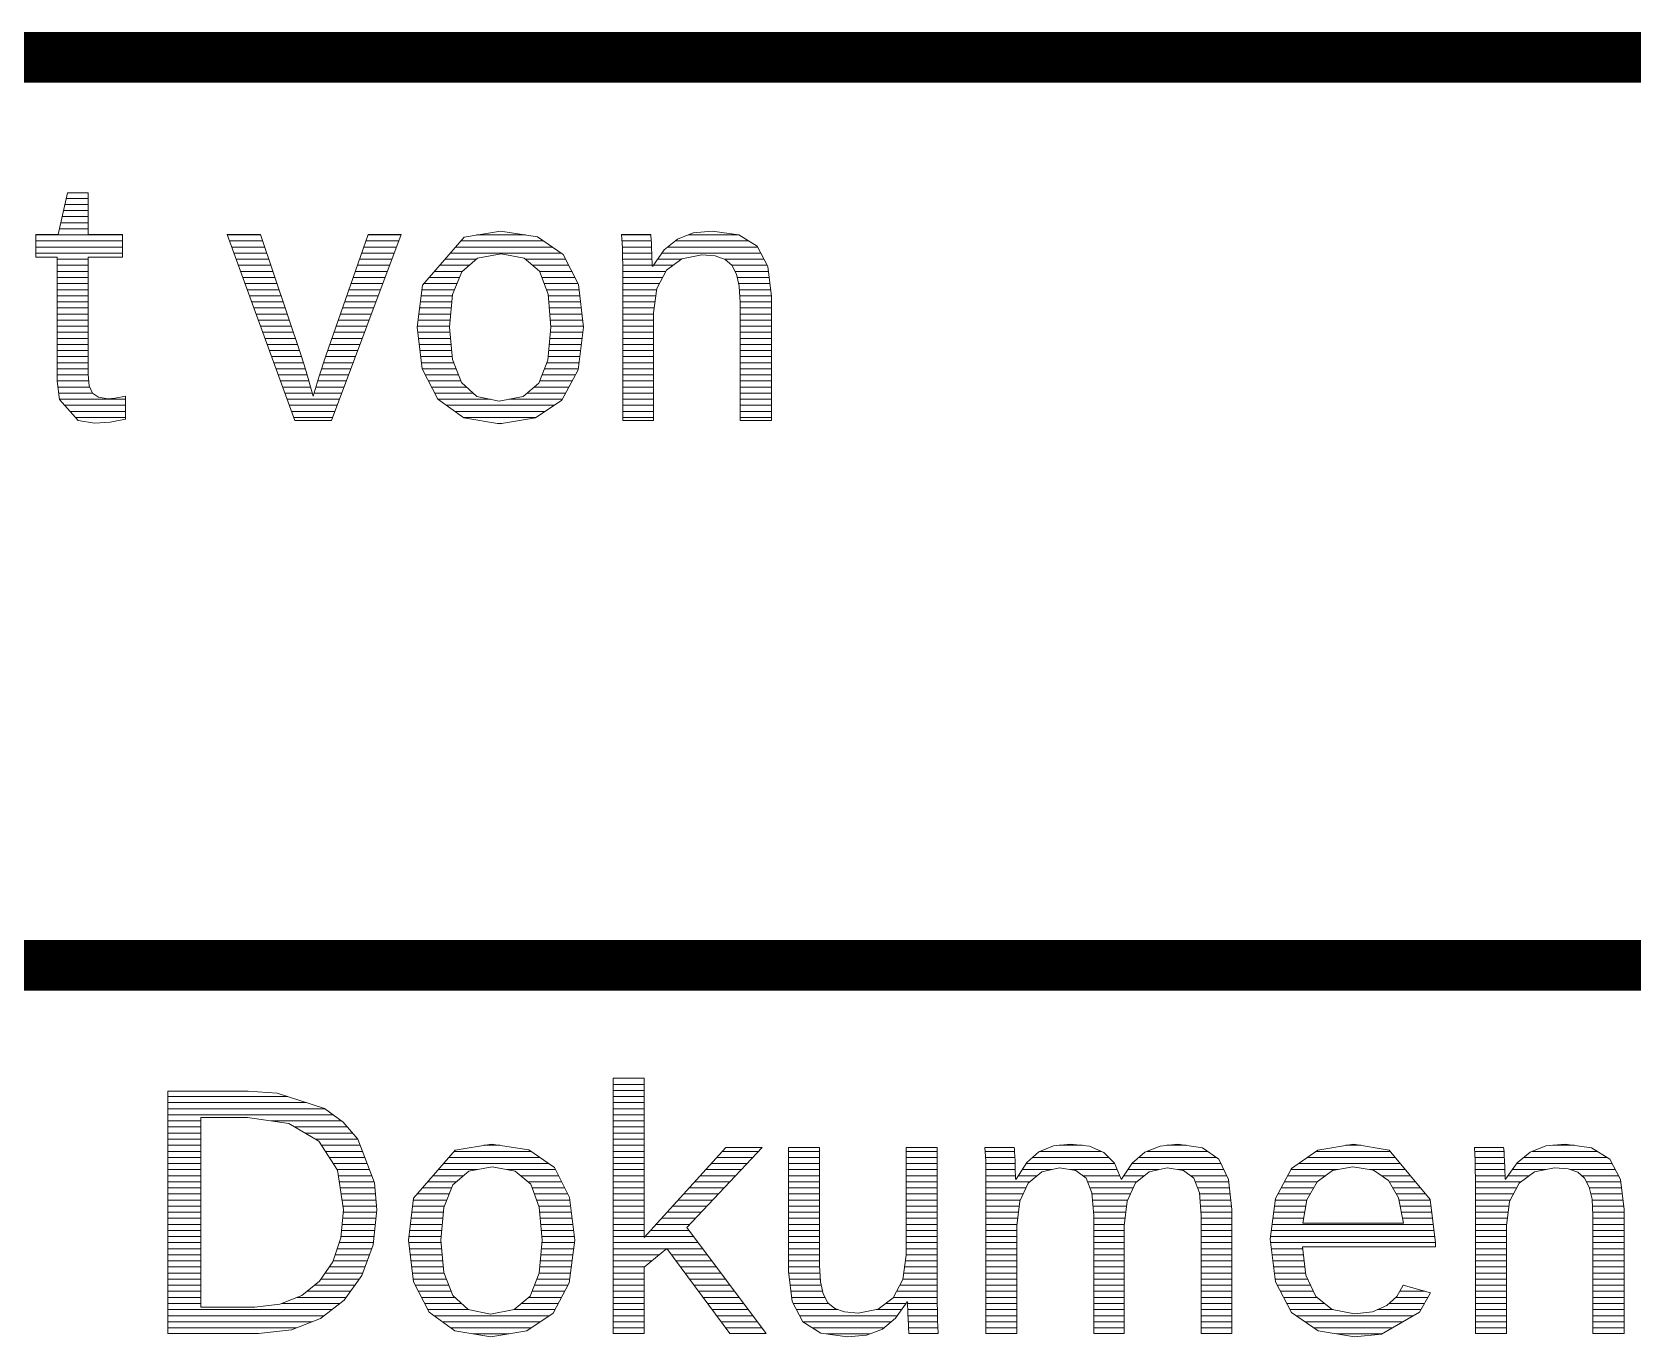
# Model space of a CAD drawing. Header units: millimetres. Extents: x 20 to 410, y 10 to 287.
# Drawn here: x 359.29 to 375.06, y 33.34 to 46.2 of the extents above; entities that cross this region are included whole.
import ezdxf

# ---------------------------------------------------------------- set-up
doc = ezdxf.new("R2010")
doc.units = ezdxf.units.MM
doc.layers.add('KANTEN', color=7, linetype='Continuous', lineweight=50)
doc.layers.add('TEXT', color=7, linetype='Continuous', lineweight=13)

msp = doc.modelspace()

# ---------------------------------------------------------------- linework, layer by layer
at = {"layer": 'KANTEN', "lineweight": 50, "const_width": 0.5}
for points in [[(229.97, 45.95), (410, 45.95)], [(229.97, 37), (410, 37)]]:
    msp.add_lwpolyline(points, dxfattribs=at)
at = {"layer": 'TEXT', "lineweight": 13}
for p, q in [((359.61, 44.5), (359.839, 44.5)), ((359.623, 44.56), (359.839, 44.56)), ((359.583, 44.38), (359.839, 44.38)), ((359.597, 44.44), (359.839, 44.44)), ((359.322, 44.2), (360.178, 44.2)), ((359.557, 44.26), (359.839, 44.26)), ((359.57, 44.32), (359.839, 44.32)), ((361.212, 44.2), (361.537, 44.2)), ((362.597, 44.2), (362.921, 44.2)), ((363.666, 44.2), (364.148, 44.2)), ((365.096, 44.2), (365.384, 44.2)), ((365.751, 44.2), (366.253, 44.2)), ((359.322, 44.14), (360.178, 44.14)), ((359.322, 44.08), (360.178, 44.08)), ((359.322, 44.02), (360.178, 44.02)), ((361.234, 44.14), (361.558, 44.14)), ((361.255, 44.08), (361.578, 44.08)), ((361.277, 44.02), (361.598, 44.02)), ((362.534, 44.02), (362.853, 44.02)), ((362.555, 44.08), (362.876, 44.08)), ((362.576, 44.14), (362.898, 44.14)), ((363.404, 44.02), (364.503, 44.02)), ((363.456, 44.08), (364.415, 44.08)), ((363.508, 44.14), (364.327, 44.14)), ((365.099, 44.14), (365.388, 44.14)), ((365.103, 44.08), (365.391, 44.08)), ((365.104, 44.02), (365.394, 44.02)), ((365.493, 44.02), (366.467, 44.02)), ((365.548, 44.08), (366.435, 44.08)), ((365.622, 44.14), (366.349, 44.14)), ((359.534, 43.96), (359.839, 43.96)), ((359.534, 43.9), (359.839, 43.9)), ((361.299, 43.96), (361.618, 43.96)), ((361.321, 43.9), (361.639, 43.9)), ((362.492, 43.9), (362.809, 43.9)), ((362.513, 43.96), (362.831, 43.96)), ((363.3, 43.9), (363.594, 43.9)), ((363.352, 43.96), (363.665, 43.96)), ((364.147, 43.96), (364.545, 43.96)), ((364.217, 43.9), (364.575, 43.9)), ((365.105, 43.96), (365.395, 43.96)), ((365.105, 43.9), (365.397, 43.9)), ((365.409, 43.9), (365.602, 43.9)), ((365.451, 43.96), (365.682, 43.96)), ((366.112, 43.96), (366.499, 43.96)), ((366.183, 43.9), (366.531, 43.9)), ((359.534, 43.84), (359.839, 43.84)), ((359.534, 43.78), (359.839, 43.78)), ((359.534, 43.72), (359.839, 43.72)), ((361.343, 43.84), (361.659, 43.84)), ((361.364, 43.78), (361.679, 43.78)), ((361.386, 43.72), (361.7, 43.72)), ((362.43, 43.72), (362.741, 43.72)), ((362.451, 43.78), (362.764, 43.78)), ((362.471, 43.84), (362.786, 43.84)), ((363.145, 43.72), (363.473, 43.72)), ((363.197, 43.78), (363.497, 43.78)), ((363.249, 43.84), (363.523, 43.84)), ((364.287, 43.84), (364.606, 43.84)), ((364.309, 43.78), (364.636, 43.78)), ((364.332, 43.72), (364.666, 43.72)), ((365.106, 43.84), (365.531, 43.84)), ((365.106, 43.78), (365.5, 43.78)), ((365.106, 43.72), (365.468, 43.72)), ((366.214, 43.84), (366.542, 43.84)), ((366.236, 43.78), (366.549, 43.78)), ((366.249, 43.72), (366.556, 43.72)), ((359.534, 43.66), (359.839, 43.66)), ((359.534, 43.6), (359.839, 43.6)), ((361.408, 43.66), (361.72, 43.66)), ((361.43, 43.6), (361.74, 43.6)), ((362.388, 43.6), (362.697, 43.6)), ((362.409, 43.66), (362.719, 43.66)), ((363.119, 43.6), (363.429, 43.6)), ((363.126, 43.66), (363.449, 43.66)), ((364.355, 43.66), (364.676, 43.66)), ((364.372, 43.6), (364.683, 43.6)), ((365.106, 43.66), (365.441, 43.66)), ((365.106, 43.6), (365.433, 43.6)), ((366.257, 43.66), (366.563, 43.66)), ((366.26, 43.6), (366.57, 43.6)), ((359.534, 43.54), (359.839, 43.54)), ((359.534, 43.48), (359.839, 43.48)), ((359.534, 43.42), (359.839, 43.42)), ((361.452, 43.54), (361.76, 43.54)), ((361.473, 43.48), (361.781, 43.48)), ((361.495, 43.42), (361.801, 43.42)), ((362.325, 43.42), (362.629, 43.42)), ((362.346, 43.48), (362.652, 43.48)), ((362.367, 43.54), (362.674, 43.54)), ((363.096, 43.42), (363.412, 43.42)), ((363.104, 43.48), (363.418, 43.48)), ((363.111, 43.54), (363.423, 43.54)), ((364.378, 43.54), (364.69, 43.54)), ((364.383, 43.48), (364.697, 43.48)), ((364.388, 43.42), (364.704, 43.42)), ((365.106, 43.54), (365.425, 43.54)), ((365.106, 43.48), (365.417, 43.48)), ((365.106, 43.42), (365.411, 43.42)), ((366.263, 43.54), (366.571, 43.54)), ((366.264, 43.48), (366.571, 43.48)), ((366.264, 43.42), (366.571, 43.42)), ((359.534, 43.36), (359.839, 43.36)), ((359.534, 43.3), (359.839, 43.3)), ((359.534, 43.24), (359.839, 43.24)), ((361.517, 43.36), (361.821, 43.36)), ((361.539, 43.3), (361.842, 43.3)), ((361.56, 43.24), (361.862, 43.24)), ((362.263, 43.24), (362.562, 43.24)), ((362.283, 43.3), (362.585, 43.3)), ((362.304, 43.36), (362.607, 43.36)), ((363.081, 43.3), (363.401, 43.3)), ((363.086, 43.24), (363.405, 43.24)), ((363.089, 43.36), (363.407, 43.36)), ((364.393, 43.36), (364.711, 43.36)), ((364.395, 43.24), (364.713, 43.24)), ((364.398, 43.3), (364.718, 43.3)), ((365.106, 43.36), (365.411, 43.36)), ((365.106, 43.3), (365.411, 43.3)), ((365.106, 43.24), (365.411, 43.24)), ((366.264, 43.36), (366.571, 43.36)), ((366.264, 43.3), (366.571, 43.3)), ((366.264, 43.24), (366.571, 43.24)), ((359.534, 43.18), (359.839, 43.18)), ((359.534, 43.12), (359.839, 43.12)), ((361.582, 43.18), (361.882, 43.18)), ((361.604, 43.12), (361.902, 43.12)), ((362.221, 43.12), (362.517, 43.12)), ((362.242, 43.18), (362.54, 43.18)), ((363.094, 43.18), (363.41, 43.18)), ((363.101, 43.12), (363.416, 43.12)), ((364.384, 43.12), (364.698, 43.12)), ((364.389, 43.18), (364.706, 43.18)), ((365.106, 43.18), (365.411, 43.18)), ((365.106, 43.12), (365.411, 43.12)), ((366.264, 43.18), (366.571, 43.18)), ((366.264, 43.12), (366.571, 43.12)), ((359.534, 43.06), (359.839, 43.06)), ((359.534, 43), (359.839, 43)), ((359.534, 42.94), (359.839, 42.94)), ((361.626, 43.06), (361.923, 43.06)), ((361.648, 43), (361.943, 43)), ((361.669, 42.94), (361.96, 42.94)), ((362.159, 42.94), (362.45, 42.94)), ((362.179, 43), (362.473, 43)), ((362.2, 43.06), (362.495, 43.06)), ((363.109, 43.06), (363.422, 43.06)), ((363.117, 43), (363.427, 43)), ((363.124, 42.94), (363.442, 42.94)), ((364.36, 42.94), (364.676, 42.94)), ((364.373, 43), (364.683, 43)), ((364.378, 43.06), (364.691, 43.06)), ((365.106, 43.06), (365.411, 43.06)), ((365.106, 43), (365.411, 43)), ((365.106, 42.94), (365.411, 42.94)), ((366.264, 43.06), (366.571, 43.06)), ((366.264, 43), (366.571, 43)), ((366.264, 42.94), (366.571, 42.94)), ((359.534, 42.88), (359.839, 42.88)), ((359.534, 42.82), (359.839, 42.82)), ((359.534, 42.76), (359.845, 42.76)), ((361.691, 42.88), (361.978, 42.88)), ((361.713, 42.82), (361.996, 42.82)), ((361.735, 42.76), (362.013, 42.76)), ((362.101, 42.76), (362.383, 42.76)), ((362.12, 42.82), (362.405, 42.82)), ((362.139, 42.88), (362.428, 42.88)), ((363.132, 42.88), (363.465, 42.88)), ((363.163, 42.82), (363.489, 42.82)), ((363.194, 42.76), (363.512, 42.76)), ((364.29, 42.76), (364.608, 42.76)), ((364.313, 42.82), (364.64, 42.82)), ((364.337, 42.88), (364.668, 42.88)), ((365.106, 42.88), (365.411, 42.88)), ((365.106, 42.82), (365.411, 42.82)), ((365.106, 42.76), (365.411, 42.76)), ((366.264, 42.88), (366.571, 42.88)), ((366.264, 42.82), (366.571, 42.82)), ((366.264, 42.76), (366.571, 42.76)), ((359.541, 42.7), (359.855, 42.7)), ((359.549, 42.64), (359.881, 42.64)), ((361.757, 42.7), (362.03, 42.7)), ((361.778, 42.64), (362.047, 42.64)), ((362.065, 42.64), (362.338, 42.64)), ((362.083, 42.7), (362.361, 42.7)), ((363.224, 42.7), (363.567, 42.7)), ((363.255, 42.64), (363.634, 42.64)), ((364.165, 42.64), (364.544, 42.64)), ((364.236, 42.7), (364.576, 42.7)), ((365.106, 42.7), (365.411, 42.7)), ((365.106, 42.64), (365.411, 42.64)), ((366.264, 42.7), (366.571, 42.7)), ((366.264, 42.64), (366.571, 42.64)), ((359.556, 42.58), (360.208, 42.58)), ((359.607, 42.52), (360.208, 42.52)), ((359.66, 42.46), (360.208, 42.46)), ((361.8, 42.58), (362.316, 42.58)), ((361.822, 42.52), (362.293, 42.52)), ((361.844, 42.46), (362.271, 42.46)), ((363.287, 42.58), (363.802, 42.58)), ((363.37, 42.52), (364.431, 42.52)), ((363.453, 42.46), (364.343, 42.46)), ((363.985, 42.58), (364.512, 42.58)), ((365.106, 42.58), (365.411, 42.58)), ((365.106, 42.52), (365.411, 42.52)), ((365.106, 42.46), (365.411, 42.46)), ((366.264, 42.58), (366.571, 42.58)), ((366.264, 42.52), (366.571, 42.52)), ((366.264, 42.46), (366.571, 42.46)), ((359.713, 42.4), (360.208, 42.4)), ((361.866, 42.4), (362.249, 42.4)), ((363.536, 42.4), (364.255, 42.4)), ((363.871, 42.34), (363.915, 42.34)), ((365.106, 42.4), (365.411, 42.4)), ((366.264, 42.4), (366.571, 42.4)), ((365.012, 35.886), (365.318, 35.886)), ((365.012, 35.826), (365.318, 35.826)), ((360.625, 35.706), (361.805, 35.706)), ((365.012, 35.766), (365.318, 35.766)), ((365.012, 35.706), (365.318, 35.706)), ((360.625, 35.646), (361.99, 35.646)), ((360.625, 35.586), (362.172, 35.586)), ((360.625, 35.526), (362.254, 35.526)), ((365.012, 35.646), (365.318, 35.646)), ((365.012, 35.586), (365.318, 35.586)), ((365.012, 35.526), (365.318, 35.526)), ((360.625, 35.466), (360.949, 35.466)), ((360.625, 35.406), (360.949, 35.406)), ((360.625, 35.346), (360.949, 35.346)), ((361.643, 35.466), (362.336, 35.466)), ((361.875, 35.406), (362.393, 35.406)), ((361.977, 35.346), (362.445, 35.346)), ((365.012, 35.466), (365.318, 35.466)), ((365.012, 35.406), (365.318, 35.406)), ((365.012, 35.346), (365.318, 35.346)), ((360.625, 35.286), (360.949, 35.286)), ((360.625, 35.226), (360.949, 35.226)), ((362.079, 35.286), (362.496, 35.286)), ((362.138, 35.226), (362.519, 35.226)), ((363.739, 35.226), (363.895, 35.226)), ((365.012, 35.286), (365.318, 35.286)), ((365.012, 35.226), (365.318, 35.226)), ((369.407, 35.226), (369.633, 35.226)), ((370.468, 35.226), (370.659, 35.226)), ((372.233, 35.226), (372.379, 35.226)), ((374.272, 35.226), (374.481, 35.226)), ((360.625, 35.166), (360.949, 35.166)), ((360.625, 35.106), (360.949, 35.106)), ((360.625, 35.046), (360.949, 35.046)), ((362.177, 35.166), (362.542, 35.166)), ((362.215, 35.106), (362.565, 35.106)), ((362.253, 35.046), (362.588, 35.046)), ((363.34, 35.046), (364.377, 35.046)), ((363.392, 35.106), (364.29, 35.106)), ((363.444, 35.166), (364.202, 35.166)), ((365.012, 35.166), (365.318, 35.166)), ((365.012, 35.106), (365.318, 35.106)), ((365.012, 35.046), (365.318, 35.046)), ((365.979, 35.046), (366.331, 35.046)), ((366.034, 35.106), (366.388, 35.106)), ((366.088, 35.166), (366.445, 35.166)), ((366.74, 35.166), (367.047, 35.166)), ((366.74, 35.106), (367.047, 35.106)), ((366.74, 35.046), (367.047, 35.046)), ((367.9, 35.166), (368.205, 35.166)), ((367.9, 35.106), (368.205, 35.106)), ((367.9, 35.046), (368.205, 35.046)), ((368.678, 35.166), (368.967, 35.166)), ((368.682, 35.106), (368.97, 35.106)), ((368.684, 35.046), (368.973, 35.046)), ((369.082, 35.046), (369.952, 35.046)), ((369.145, 35.106), (369.896, 35.106)), ((369.218, 35.166), (369.825, 35.166)), ((370.124, 35.046), (371.002, 35.046)), ((370.192, 35.106), (370.956, 35.106)), ((370.273, 35.166), (370.869, 35.166)), ((371.769, 35.046), (372.769, 35.046)), ((371.854, 35.106), (372.719, 35.106)), ((371.939, 35.166), (372.669, 35.166)), ((373.501, 35.166), (373.79, 35.166)), ((373.505, 35.106), (373.793, 35.106)), ((373.507, 35.046), (373.796, 35.046)), ((373.914, 35.046), (374.857, 35.046)), ((373.984, 35.106), (374.806, 35.106)), ((374.066, 35.166), (374.71, 35.166)), ((360.625, 34.986), (360.949, 34.986)), ((360.625, 34.926), (360.949, 34.926)), ((360.625, 34.866), (360.949, 34.866)), ((362.292, 34.986), (362.611, 34.986)), ((362.304, 34.926), (362.633, 34.926)), ((362.313, 34.866), (362.656, 34.866)), ((363.185, 34.866), (363.467, 34.866)), ((363.237, 34.926), (363.539, 34.926)), ((363.289, 34.986), (363.679, 34.986)), ((363.964, 34.986), (364.445, 34.986)), ((364.1, 34.926), (364.475, 34.926)), ((364.17, 34.866), (364.506, 34.866)), ((365.012, 34.986), (365.318, 34.986)), ((365.012, 34.926), (365.318, 34.926)), ((365.012, 34.866), (365.318, 34.866)), ((365.817, 34.866), (366.161, 34.866)), ((365.871, 34.926), (366.218, 34.926)), ((365.925, 34.986), (366.275, 34.986)), ((366.74, 34.986), (367.047, 34.986)), ((366.74, 34.926), (367.047, 34.926)), ((366.74, 34.866), (367.047, 34.866)), ((367.9, 34.986), (368.205, 34.986)), ((367.9, 34.926), (368.205, 34.926)), ((367.9, 34.866), (368.205, 34.866)), ((368.685, 34.986), (368.975, 34.986)), ((368.685, 34.926), (368.977, 34.926)), ((368.686, 34.866), (369.118, 34.866)), ((369.005, 34.926), (369.19, 34.926)), ((369.044, 34.986), (369.334, 34.986)), ((369.517, 34.986), (369.977, 34.986)), ((369.641, 34.926), (370.002, 34.926)), ((369.688, 34.866), (370.174, 34.866)), ((370.045, 34.926), (370.246, 34.926)), ((370.085, 34.986), (370.391, 34.986)), ((370.576, 34.986), (371.031, 34.986)), ((370.7, 34.926), (371.059, 34.926)), ((370.747, 34.866), (371.08, 34.866)), ((371.628, 34.866), (371.951, 34.866)), ((371.66, 34.926), (372.034, 34.926)), ((371.692, 34.986), (372.156, 34.986)), ((372.465, 34.986), (372.819, 34.986)), ((372.583, 34.926), (372.868, 34.926)), ((372.66, 34.866), (372.918, 34.866)), ((373.508, 34.986), (373.798, 34.986)), ((373.508, 34.926), (373.8, 34.926)), ((373.509, 34.866), (373.96, 34.866)), ((373.831, 34.926), (374.04, 34.926)), ((373.873, 34.986), (374.202, 34.986)), ((374.438, 34.986), (374.888, 34.986)), ((374.556, 34.926), (374.92, 34.926)), ((374.604, 34.866), (374.942, 34.866)), ((360.625, 34.806), (360.949, 34.806)), ((360.625, 34.746), (360.949, 34.746)), ((362.322, 34.806), (362.665, 34.806)), ((362.332, 34.746), (362.669, 34.746)), ((363.081, 34.746), (363.397, 34.746)), ((363.133, 34.806), (363.421, 34.806)), ((364.213, 34.806), (364.536, 34.806)), ((364.235, 34.746), (364.566, 34.746)), ((365.012, 34.806), (365.318, 34.806)), ((365.012, 34.746), (365.318, 34.746)), ((365.708, 34.746), (366.048, 34.746)), ((365.762, 34.806), (366.105, 34.806)), ((366.74, 34.806), (367.047, 34.806)), ((366.74, 34.746), (367.047, 34.746)), ((367.9, 34.806), (368.205, 34.806)), ((367.9, 34.746), (368.205, 34.746)), ((368.686, 34.806), (369.081, 34.806)), ((368.686, 34.746), (369.052, 34.746)), ((369.711, 34.806), (370.138, 34.806)), ((369.73, 34.746), (370.11, 34.746)), ((370.77, 34.806), (371.086, 34.806)), ((370.79, 34.746), (371.092, 34.746)), ((371.563, 34.746), (371.882, 34.746)), ((371.595, 34.806), (371.916, 34.806)), ((372.694, 34.806), (372.968, 34.806)), ((372.728, 34.746), (373.018, 34.746)), ((373.509, 34.806), (373.917, 34.806)), ((373.509, 34.746), (373.885, 34.746)), ((374.633, 34.806), (374.949, 34.806)), ((374.647, 34.746), (374.956, 34.746)), ((360.625, 34.686), (360.949, 34.686)), ((360.625, 34.626), (360.949, 34.626)), ((360.625, 34.566), (360.949, 34.566)), ((362.341, 34.686), (362.674, 34.686)), ((362.35, 34.626), (362.679, 34.626)), ((362.354, 34.566), (362.679, 34.566)), ((363.028, 34.566), (363.339, 34.566)), ((363.035, 34.626), (363.349, 34.626)), ((363.043, 34.686), (363.373, 34.686)), ((364.258, 34.686), (364.586, 34.686)), ((364.281, 34.626), (364.594, 34.626)), ((364.289, 34.566), (364.601, 34.566)), ((365.012, 34.686), (365.318, 34.686)), ((365.012, 34.626), (365.318, 34.626)), ((365.012, 34.566), (365.318, 34.566)), ((365.545, 34.566), (365.878, 34.566)), ((365.599, 34.626), (365.935, 34.626)), ((365.654, 34.686), (365.991, 34.686)), ((366.74, 34.686), (367.047, 34.686)), ((366.74, 34.626), (367.047, 34.626)), ((366.74, 34.566), (367.047, 34.566)), ((367.9, 34.686), (368.205, 34.686)), ((367.9, 34.626), (368.205, 34.626)), ((367.9, 34.566), (368.205, 34.566)), ((368.686, 34.686), (369.024, 34.686)), ((368.686, 34.626), (369.012, 34.626)), ((368.686, 34.566), (369.005, 34.566)), ((369.735, 34.686), (370.082, 34.686)), ((369.74, 34.626), (370.071, 34.626)), ((369.745, 34.566), (370.064, 34.566)), ((370.795, 34.686), (371.099, 34.686)), ((370.8, 34.626), (371.105, 34.626)), ((370.804, 34.566), (371.109, 34.566)), ((371.521, 34.566), (371.828, 34.566)), ((371.529, 34.626), (371.839, 34.626)), ((371.537, 34.686), (371.849, 34.686)), ((372.754, 34.686), (373.064, 34.686)), ((372.766, 34.626), (373.072, 34.626)), ((372.778, 34.566), (373.079, 34.566)), ((373.509, 34.686), (373.854, 34.686)), ((373.509, 34.626), (373.84, 34.626)), ((373.509, 34.566), (373.832, 34.566)), ((374.659, 34.686), (374.963, 34.686)), ((374.662, 34.626), (374.97, 34.626)), ((374.665, 34.566), (374.974, 34.566)), ((360.625, 34.506), (360.949, 34.506)), ((360.625, 34.446), (360.949, 34.446)), ((362.342, 34.446), (362.667, 34.446)), ((362.348, 34.506), (362.673, 34.506)), ((363.013, 34.446), (363.328, 34.446)), ((363.02, 34.506), (363.334, 34.506)), ((364.294, 34.506), (364.608, 34.506)), ((364.299, 34.446), (364.615, 34.446)), ((365.012, 34.506), (365.318, 34.506)), ((365.012, 34.446), (365.318, 34.446)), ((365.437, 34.446), (365.765, 34.446)), ((365.491, 34.506), (365.821, 34.506)), ((366.74, 34.506), (367.047, 34.506)), ((366.74, 34.446), (367.047, 34.446)), ((367.9, 34.506), (368.205, 34.506)), ((367.9, 34.446), (368.205, 34.446)), ((368.686, 34.506), (368.998, 34.506)), ((368.686, 34.446), (368.991, 34.446)), ((369.748, 34.506), (370.058, 34.506)), ((369.748, 34.446), (370.051, 34.446)), ((370.807, 34.506), (371.109, 34.506)), ((370.807, 34.446), (371.109, 34.446)), ((371.505, 34.446), (373.093, 34.446)), ((371.513, 34.506), (371.818, 34.506)), ((372.79, 34.506), (373.086, 34.506)), ((373.509, 34.506), (373.824, 34.506)), ((373.509, 34.446), (373.816, 34.446)), ((374.667, 34.506), (374.974, 34.506)), ((374.667, 34.446), (374.974, 34.446)), ((360.625, 34.386), (360.949, 34.386)), ((360.625, 34.326), (360.949, 34.326)), ((360.625, 34.266), (360.949, 34.266)), ((362.313, 34.266), (362.648, 34.266)), ((362.331, 34.326), (362.654, 34.326)), ((362.336, 34.386), (362.66, 34.386)), ((362.996, 34.266), (363.316, 34.266)), ((362.998, 34.326), (363.317, 34.326)), ((363.006, 34.386), (363.323, 34.386)), ((364.304, 34.386), (364.622, 34.386)), ((364.309, 34.326), (364.629, 34.326)), ((364.31, 34.266), (364.63, 34.266)), ((365.012, 34.386), (365.318, 34.386)), ((365.012, 34.326), (365.318, 34.326)), ((365.012, 34.266), (365.849, 34.266)), ((365.328, 34.326), (365.804, 34.326)), ((365.382, 34.386), (365.759, 34.386)), ((366.74, 34.386), (367.047, 34.386)), ((366.74, 34.326), (367.047, 34.326)), ((366.74, 34.266), (367.047, 34.266)), ((367.9, 34.386), (368.205, 34.386)), ((367.9, 34.326), (368.205, 34.326)), ((367.9, 34.266), (368.205, 34.266)), ((368.686, 34.386), (368.99, 34.386)), ((368.686, 34.326), (368.99, 34.326)), ((368.686, 34.266), (368.99, 34.266)), ((369.748, 34.386), (370.049, 34.386)), ((369.748, 34.326), (370.049, 34.326)), ((369.748, 34.266), (370.049, 34.266)), ((370.807, 34.386), (371.109, 34.386)), ((370.807, 34.326), (371.109, 34.326)), ((370.807, 34.266), (371.109, 34.266)), ((371.489, 34.326), (373.107, 34.326)), ((371.49, 34.266), (373.114, 34.266)), ((371.497, 34.386), (373.1, 34.386)), ((373.509, 34.386), (373.814, 34.386)), ((373.509, 34.326), (373.814, 34.326)), ((373.509, 34.266), (373.814, 34.266)), ((374.667, 34.386), (374.974, 34.386)), ((374.667, 34.326), (374.974, 34.326)), ((374.667, 34.266), (374.974, 34.266)), ((360.625, 34.206), (360.949, 34.206)), ((360.625, 34.146), (360.949, 34.146)), ((360.625, 34.086), (360.949, 34.086)), ((362.252, 34.086), (362.589, 34.086)), ((362.273, 34.146), (362.611, 34.146)), ((362.293, 34.206), (362.632, 34.206)), ((363.004, 34.206), (363.321, 34.206)), ((363.012, 34.146), (363.327, 34.146)), ((363.019, 34.086), (363.332, 34.086)), ((364.294, 34.086), (364.607, 34.086)), ((364.299, 34.146), (364.615, 34.146)), ((364.305, 34.206), (364.623, 34.206)), ((365.012, 34.206), (365.539, 34.206)), ((365.012, 34.146), (365.467, 34.146)), ((365.012, 34.086), (365.394, 34.086)), ((365.543, 34.206), (365.894, 34.206)), ((365.587, 34.146), (365.939, 34.146)), ((365.632, 34.086), (365.984, 34.086)), ((366.74, 34.206), (367.047, 34.206)), ((366.74, 34.146), (367.047, 34.146)), ((366.74, 34.086), (367.047, 34.086)), ((367.892, 34.086), (368.205, 34.086)), ((367.9, 34.206), (368.205, 34.206)), ((367.9, 34.146), (368.205, 34.146)), ((368.686, 34.206), (368.99, 34.206)), ((368.686, 34.146), (368.99, 34.146)), ((368.686, 34.086), (368.99, 34.086)), ((369.748, 34.206), (370.049, 34.206)), ((369.748, 34.146), (370.049, 34.146)), ((369.748, 34.086), (370.049, 34.086)), ((370.807, 34.206), (371.109, 34.206)), ((370.807, 34.146), (371.109, 34.146)), ((370.807, 34.086), (371.109, 34.086)), ((371.497, 34.206), (371.808, 34.206)), ((371.505, 34.146), (371.815, 34.146)), ((371.512, 34.086), (371.822, 34.086)), ((373.509, 34.206), (373.814, 34.206)), ((373.509, 34.146), (373.814, 34.146)), ((373.509, 34.086), (373.814, 34.086)), ((374.667, 34.206), (374.974, 34.206)), ((374.667, 34.146), (374.974, 34.146)), ((374.667, 34.086), (374.974, 34.086)), ((360.625, 34.026), (360.949, 34.026)), ((360.625, 33.966), (360.949, 33.966)), ((362.174, 33.966), (362.546, 33.966)), ((362.215, 34.026), (362.567, 34.026)), ((363.027, 34.026), (363.338, 34.026)), ((363.034, 33.966), (363.345, 33.966)), ((364.283, 33.966), (364.592, 33.966)), ((364.289, 34.026), (364.6, 34.026)), ((365.012, 34.026), (365.322, 34.026)), ((365.012, 33.966), (365.318, 33.966)), ((365.676, 34.026), (366.029, 34.026)), ((365.72, 33.966), (366.074, 33.966)), ((366.74, 34.026), (367.048, 34.026)), ((366.742, 33.966), (367.051, 33.966)), ((367.876, 33.966), (368.205, 33.966)), ((367.884, 34.026), (368.205, 34.026)), ((368.686, 34.026), (368.99, 34.026)), ((368.686, 33.966), (368.99, 33.966)), ((369.748, 34.026), (370.049, 34.026)), ((369.748, 33.966), (370.049, 33.966)), ((370.807, 34.026), (371.109, 34.026)), ((370.807, 33.966), (371.109, 33.966)), ((371.52, 34.026), (371.829, 34.026)), ((371.528, 33.966), (371.836, 33.966)), ((373.509, 34.026), (373.814, 34.026)), ((373.509, 33.966), (373.814, 33.966)), ((374.667, 34.026), (374.974, 34.026)), ((374.667, 33.966), (374.974, 33.966)), ((360.625, 33.906), (360.949, 33.906)), ((360.625, 33.846), (360.949, 33.846)), ((360.625, 33.786), (360.949, 33.786)), ((361.995, 33.786), (362.426, 33.786)), ((362.07, 33.846), (362.468, 33.846)), ((362.133, 33.906), (362.511, 33.906)), ((363.042, 33.906), (363.368, 33.906)), ((363.063, 33.846), (363.392, 33.846)), ((363.093, 33.786), (363.415, 33.786)), ((364.213, 33.786), (364.536, 33.786)), ((364.237, 33.846), (364.568, 33.846)), ((364.26, 33.906), (364.585, 33.906)), ((365.012, 33.906), (365.318, 33.906)), ((365.012, 33.846), (365.318, 33.846)), ((365.012, 33.786), (365.318, 33.786)), ((365.765, 33.906), (366.118, 33.906)), ((365.809, 33.846), (366.163, 33.846)), ((365.854, 33.786), (366.208, 33.786)), ((366.749, 33.906), (367.054, 33.906)), ((366.756, 33.846), (367.063, 33.846)), ((366.763, 33.786), (367.077, 33.786)), ((367.806, 33.786), (368.205, 33.786)), ((367.838, 33.846), (368.205, 33.846)), ((367.868, 33.906), (368.205, 33.906)), ((368.686, 33.906), (368.99, 33.906)), ((368.686, 33.846), (368.99, 33.846)), ((368.686, 33.786), (368.99, 33.786)), ((369.748, 33.906), (370.049, 33.906)), ((369.748, 33.846), (370.049, 33.846)), ((369.748, 33.786), (370.049, 33.786)), ((370.807, 33.906), (371.109, 33.906)), ((370.807, 33.846), (371.109, 33.846)), ((370.807, 33.786), (371.109, 33.786)), ((371.535, 33.906), (371.856, 33.906)), ((371.556, 33.846), (371.885, 33.846)), ((371.588, 33.786), (371.913, 33.786)), ((372.764, 33.786), (373.011, 33.786)), ((372.797, 33.846), (372.8, 33.846)), ((373.509, 33.906), (373.814, 33.906)), ((373.509, 33.846), (373.814, 33.846)), ((373.509, 33.786), (373.814, 33.786)), ((374.667, 33.906), (374.974, 33.906)), ((374.667, 33.846), (374.974, 33.846)), ((374.667, 33.786), (374.974, 33.786)), ((360.625, 33.726), (360.949, 33.726)), ((360.625, 33.666), (360.949, 33.666)), ((360.625, 33.606), (362.243, 33.606)), ((361.747, 33.666), (362.321, 33.666)), ((361.897, 33.726), (362.383, 33.726)), ((363.124, 33.726), (363.451, 33.726)), ((363.155, 33.666), (363.518, 33.666)), ((363.186, 33.606), (363.589, 33.606)), ((364.038, 33.606), (364.439, 33.606)), ((364.109, 33.666), (364.472, 33.666)), ((364.18, 33.726), (364.504, 33.726)), ((365.012, 33.726), (365.318, 33.726)), ((365.012, 33.666), (365.318, 33.666)), ((365.012, 33.606), (365.318, 33.606)), ((365.898, 33.726), (366.253, 33.726)), ((365.943, 33.666), (366.298, 33.666)), ((365.987, 33.606), (366.343, 33.606)), ((366.77, 33.726), (367.101, 33.726)), ((366.785, 33.666), (367.138, 33.666)), ((366.817, 33.606), (367.225, 33.606)), ((367.603, 33.606), (367.854, 33.606)), ((367.697, 33.666), (367.896, 33.666)), ((367.774, 33.726), (368.205, 33.726)), ((367.914, 33.666), (368.206, 33.666)), ((367.915, 33.606), (368.207, 33.606)), ((368.686, 33.726), (368.99, 33.726)), ((368.686, 33.666), (368.99, 33.666)), ((368.686, 33.606), (368.99, 33.606)), ((369.748, 33.726), (370.049, 33.726)), ((369.748, 33.666), (370.049, 33.666)), ((369.748, 33.606), (370.049, 33.606)), ((370.807, 33.726), (371.109, 33.726)), ((370.807, 33.666), (371.109, 33.666)), ((370.807, 33.606), (371.109, 33.606)), ((371.62, 33.726), (371.949, 33.726)), ((371.652, 33.666), (372.024, 33.666)), ((371.683, 33.606), (372.106, 33.606)), ((372.545, 33.606), (372.971, 33.606)), ((372.659, 33.666), (373.006, 33.666)), ((372.726, 33.726), (373.04, 33.726)), ((373.509, 33.726), (373.814, 33.726)), ((373.509, 33.666), (373.814, 33.666)), ((373.509, 33.606), (373.814, 33.606)), ((374.667, 33.726), (374.974, 33.726)), ((374.667, 33.666), (374.974, 33.666)), ((374.667, 33.606), (374.974, 33.606)), ((360.625, 33.546), (362.165, 33.546)), ((360.625, 33.486), (362.047, 33.486)), ((363.247, 33.546), (364.383, 33.546)), ((363.33, 33.486), (364.295, 33.486)), ((365.012, 33.546), (365.318, 33.546)), ((365.012, 33.486), (365.318, 33.486)), ((366.032, 33.546), (366.388, 33.546)), ((366.076, 33.486), (366.433, 33.486)), ((366.848, 33.546), (367.812, 33.546)), ((366.88, 33.486), (367.752, 33.486)), ((367.917, 33.546), (368.207, 33.546)), ((367.92, 33.486), (368.209, 33.486)), ((368.686, 33.546), (368.99, 33.546)), ((368.686, 33.486), (368.99, 33.486)), ((369.748, 33.546), (370.049, 33.546)), ((369.748, 33.486), (370.049, 33.486)), ((370.807, 33.546), (371.109, 33.546)), ((370.807, 33.486), (371.109, 33.486)), ((371.745, 33.546), (372.898, 33.546)), ((371.831, 33.486), (372.794, 33.486)), ((373.509, 33.546), (373.814, 33.546)), ((373.509, 33.486), (373.814, 33.486)), ((374.667, 33.546), (374.974, 33.546)), ((374.667, 33.486), (374.974, 33.486)), ((360.625, 33.426), (361.892, 33.426)), ((363.413, 33.426), (364.207, 33.426)), ((363.633, 33.366), (363.987, 33.366)), ((365.012, 33.426), (365.318, 33.426)), ((366.121, 33.426), (366.478, 33.426)), ((366.976, 33.426), (367.679, 33.426)), ((367.113, 33.366), (367.537, 33.366)), ((367.923, 33.426), (368.212, 33.426)), ((368.686, 33.426), (368.99, 33.426)), ((369.748, 33.426), (370.049, 33.426)), ((370.807, 33.426), (371.109, 33.426)), ((371.917, 33.426), (372.691, 33.426)), ((372.14, 33.366), (372.588, 33.366)), ((373.509, 33.426), (373.814, 33.426)), ((374.667, 33.426), (374.974, 33.426))]:
    msp.add_line(p, q, dxfattribs=at)
for points in [[(360.056, 42.353), (359.9, 42.343), (359.74, 42.369), (359.557, 42.577), (359.534, 42.758), (359.534, 43.982), (359.322, 43.982), (359.322, 44.204), (359.545, 44.204), (359.635, 44.615), (359.839, 44.615), (359.839, 44.204), (360.178, 44.204), (360.178, 43.982), (359.839, 43.982), (359.839, 42.825), (359.849, 42.712), (359.881, 42.639), (359.941, 42.599), (360.032, 42.585), (360.106, 42.591), (360.208, 42.609), (360.208, 42.384), (360.056, 42.353)], [(361.876, 42.37), (361.21, 44.204), (361.536, 44.204), (361.939, 43.011), (361.979, 42.876), (362.056, 42.609), (362.116, 42.807), (362.182, 43.007), (362.598, 44.204), (362.922, 44.204), (362.238, 42.37), (361.876, 42.37)], [(364.667, 42.869), (364.508, 42.571), (364.248, 42.395), (363.892, 42.336), (363.54, 42.397), (363.285, 42.581), (363.131, 42.881), (363.08, 43.289), (363.132, 43.704), (363.543, 44.179), (363.902, 44.238), (364.267, 44.181), (364.521, 44.007), (364.67, 43.712), (364.72, 43.289), (364.667, 42.869)], [(366.264, 42.37), (366.264, 43.533), (366.255, 43.694), (366.228, 43.814), (366.182, 43.9), (366.115, 43.959), (366.018, 43.992), (365.886, 44.002), (365.689, 43.965), (365.538, 43.852), (365.443, 43.672), (365.411, 43.433), (365.411, 42.37), (365.106, 42.37), (365.106, 43.813), (365.103, 44.071), (365.096, 44.204), (365.384, 44.204), (365.385, 44.189), (365.387, 44.159), (365.389, 44.119), (365.391, 44.073), (365.394, 44.003), (365.397, 43.891), (365.403, 43.891), (365.516, 44.053), (365.646, 44.159), (365.801, 44.219), (365.989, 44.238), (366.25, 44.201), (366.431, 44.088), (366.536, 43.889), (366.571, 43.592), (366.571, 42.37), (366.264, 42.37)], [(364.371, 43.617), (364.286, 43.841), (364.135, 43.97), (363.908, 44.013), (363.677, 43.969), (363.52, 43.837), (363.43, 43.612), (363.4, 43.289), (363.43, 42.971), (363.518, 42.744), (363.67, 42.607), (363.889, 42.562), (364.124, 42.606), (364.281, 42.738), (364.37, 42.964), (364.399, 43.289), (364.371, 43.617)], [(365.318, 33.37), (365.012, 33.37), (365.012, 35.886), (365.318, 35.886), (365.318, 34.315), (366.123, 35.204), (366.481, 35.204), (365.737, 34.416), (366.519, 33.37), (366.162, 33.37), (365.541, 34.208), (365.318, 34.023), (365.318, 33.37)], [(361.844, 33.407), (361.518, 33.37), (360.625, 33.37), (360.625, 35.759), (361.415, 35.759), (361.701, 35.74), (362.169, 35.588), (362.352, 35.454), (362.496, 35.286), (362.661, 34.854), (362.682, 34.589), (362.646, 34.243), (362.537, 33.942), (362.363, 33.698), (362.128, 33.518), (361.844, 33.407)], [(360.949, 35.499), (360.949, 33.629), (361.481, 33.629), (361.728, 33.658), (361.943, 33.744), (362.119, 33.885), (362.249, 34.077), (362.329, 34.313), (362.356, 34.589), (362.295, 34.981), (362.112, 35.266), (361.815, 35.441), (361.408, 35.499), (360.949, 35.499)], [(363.806, 33.336), (363.453, 33.397), (363.199, 33.581), (363.045, 33.881), (362.994, 34.289), (363.045, 34.704), (363.456, 35.179), (363.815, 35.238), (364.18, 35.181), (364.435, 35.007), (364.583, 34.712), (364.633, 34.289), (364.58, 33.869), (364.421, 33.571), (364.161, 33.395), (363.806, 33.336)], [(367.083, 33.76), (367.129, 33.674), (367.196, 33.616), (367.292, 33.583), (367.425, 33.572), (367.622, 33.61), (367.772, 33.723), (367.868, 33.903), (367.9, 34.141), (367.9, 35.204), (368.205, 35.204), (368.205, 33.762), (368.208, 33.503), (368.215, 33.37), (367.927, 33.37), (367.925, 33.386), (367.924, 33.416), (367.922, 33.456), (367.919, 33.501), (367.916, 33.571), (367.913, 33.684), (367.908, 33.684), (367.795, 33.521), (367.665, 33.414), (367.51, 33.355), (367.322, 33.336), (367.06, 33.373), (366.88, 33.486), (366.775, 33.685), (366.74, 33.982), (366.74, 35.204), (367.047, 35.204), (367.047, 34.042), (367.056, 33.88), (367.083, 33.76)], [(369.674, 34.9), (369.572, 34.977), (369.412, 35.002), (369.237, 34.965), (369.103, 34.853), (369.018, 34.674), (368.99, 34.433), (368.99, 33.37), (368.686, 33.37), (368.686, 34.813), (368.684, 35.071), (368.676, 35.204), (368.964, 35.204), (368.966, 35.189), (368.967, 35.159), (368.97, 35.119), (368.972, 35.073), (368.975, 35.003), (368.978, 34.891), (368.983, 34.891), (369.089, 35.056), (369.208, 35.162), (369.35, 35.219), (369.519, 35.238), (369.706, 35.218), (369.848, 35.155), (369.951, 35.048), (370.017, 34.891), (370.022, 34.891), (370.127, 35.05), (370.252, 35.157), (370.401, 35.218), (370.578, 35.238), (370.818, 35.201), (370.982, 35.088), (371.077, 34.888), (371.109, 34.592), (371.109, 33.37), (370.807, 33.37), (370.807, 34.533), (370.789, 34.758), (370.734, 34.9), (370.632, 34.977), (370.471, 35.002), (370.294, 34.965), (370.16, 34.854), (370.077, 34.675), (370.049, 34.433), (370.049, 33.37), (369.748, 33.37), (369.748, 34.533), (369.729, 34.758), (369.674, 34.9)], [(372.097, 33.608), (372.318, 33.565), (372.496, 33.585), (372.635, 33.645), (372.736, 33.735), (372.798, 33.846), (373.065, 33.77), (372.957, 33.58), (372.583, 33.363), (372.318, 33.336), (371.959, 33.396), (371.698, 33.578), (371.538, 33.88), (371.485, 34.299), (371.538, 34.701), (371.698, 34.996), (371.956, 35.178), (372.306, 35.238), (372.66, 35.178), (373.064, 34.69), (373.115, 34.264), (373.115, 34.223), (371.806, 34.223), (371.838, 33.944), (371.936, 33.736), (372.097, 33.608)], [(374.658, 34.694), (374.631, 34.814), (374.585, 34.9), (374.518, 34.959), (374.422, 34.992), (374.289, 35.002), (374.092, 34.965), (373.941, 34.852), (373.846, 34.672), (373.814, 34.433), (373.814, 33.37), (373.509, 33.37), (373.509, 34.813), (373.507, 35.071), (373.499, 35.204), (373.787, 35.204), (373.789, 35.189), (373.791, 35.159), (373.793, 35.119), (373.795, 35.073), (373.798, 35.003), (373.801, 34.891), (373.806, 34.891), (373.919, 35.053), (374.049, 35.159), (374.204, 35.219), (374.393, 35.238), (374.654, 35.201), (374.834, 35.088), (374.939, 34.889), (374.974, 34.592), (374.974, 33.37), (374.667, 33.37), (374.667, 34.533), (374.658, 34.694)], [(363.821, 35.013), (363.59, 34.969), (363.433, 34.837), (363.343, 34.612), (363.314, 34.289), (363.343, 33.971), (363.431, 33.744), (363.583, 33.607), (363.802, 33.562), (364.038, 33.606), (364.195, 33.738), (364.283, 33.964), (364.312, 34.289), (364.284, 34.617), (364.2, 34.841), (364.048, 34.97), (363.821, 35.013)], [(372.503, 34.98), (372.301, 35.013), (372.102, 34.976), (371.949, 34.864), (371.849, 34.688), (371.809, 34.457), (372.799, 34.457), (372.75, 34.708), (372.652, 34.88), (372.503, 34.98)]]:
    msp.add_lwpolyline(points, close=True, dxfattribs=at)

doc.saveas('drawing.dxf')
